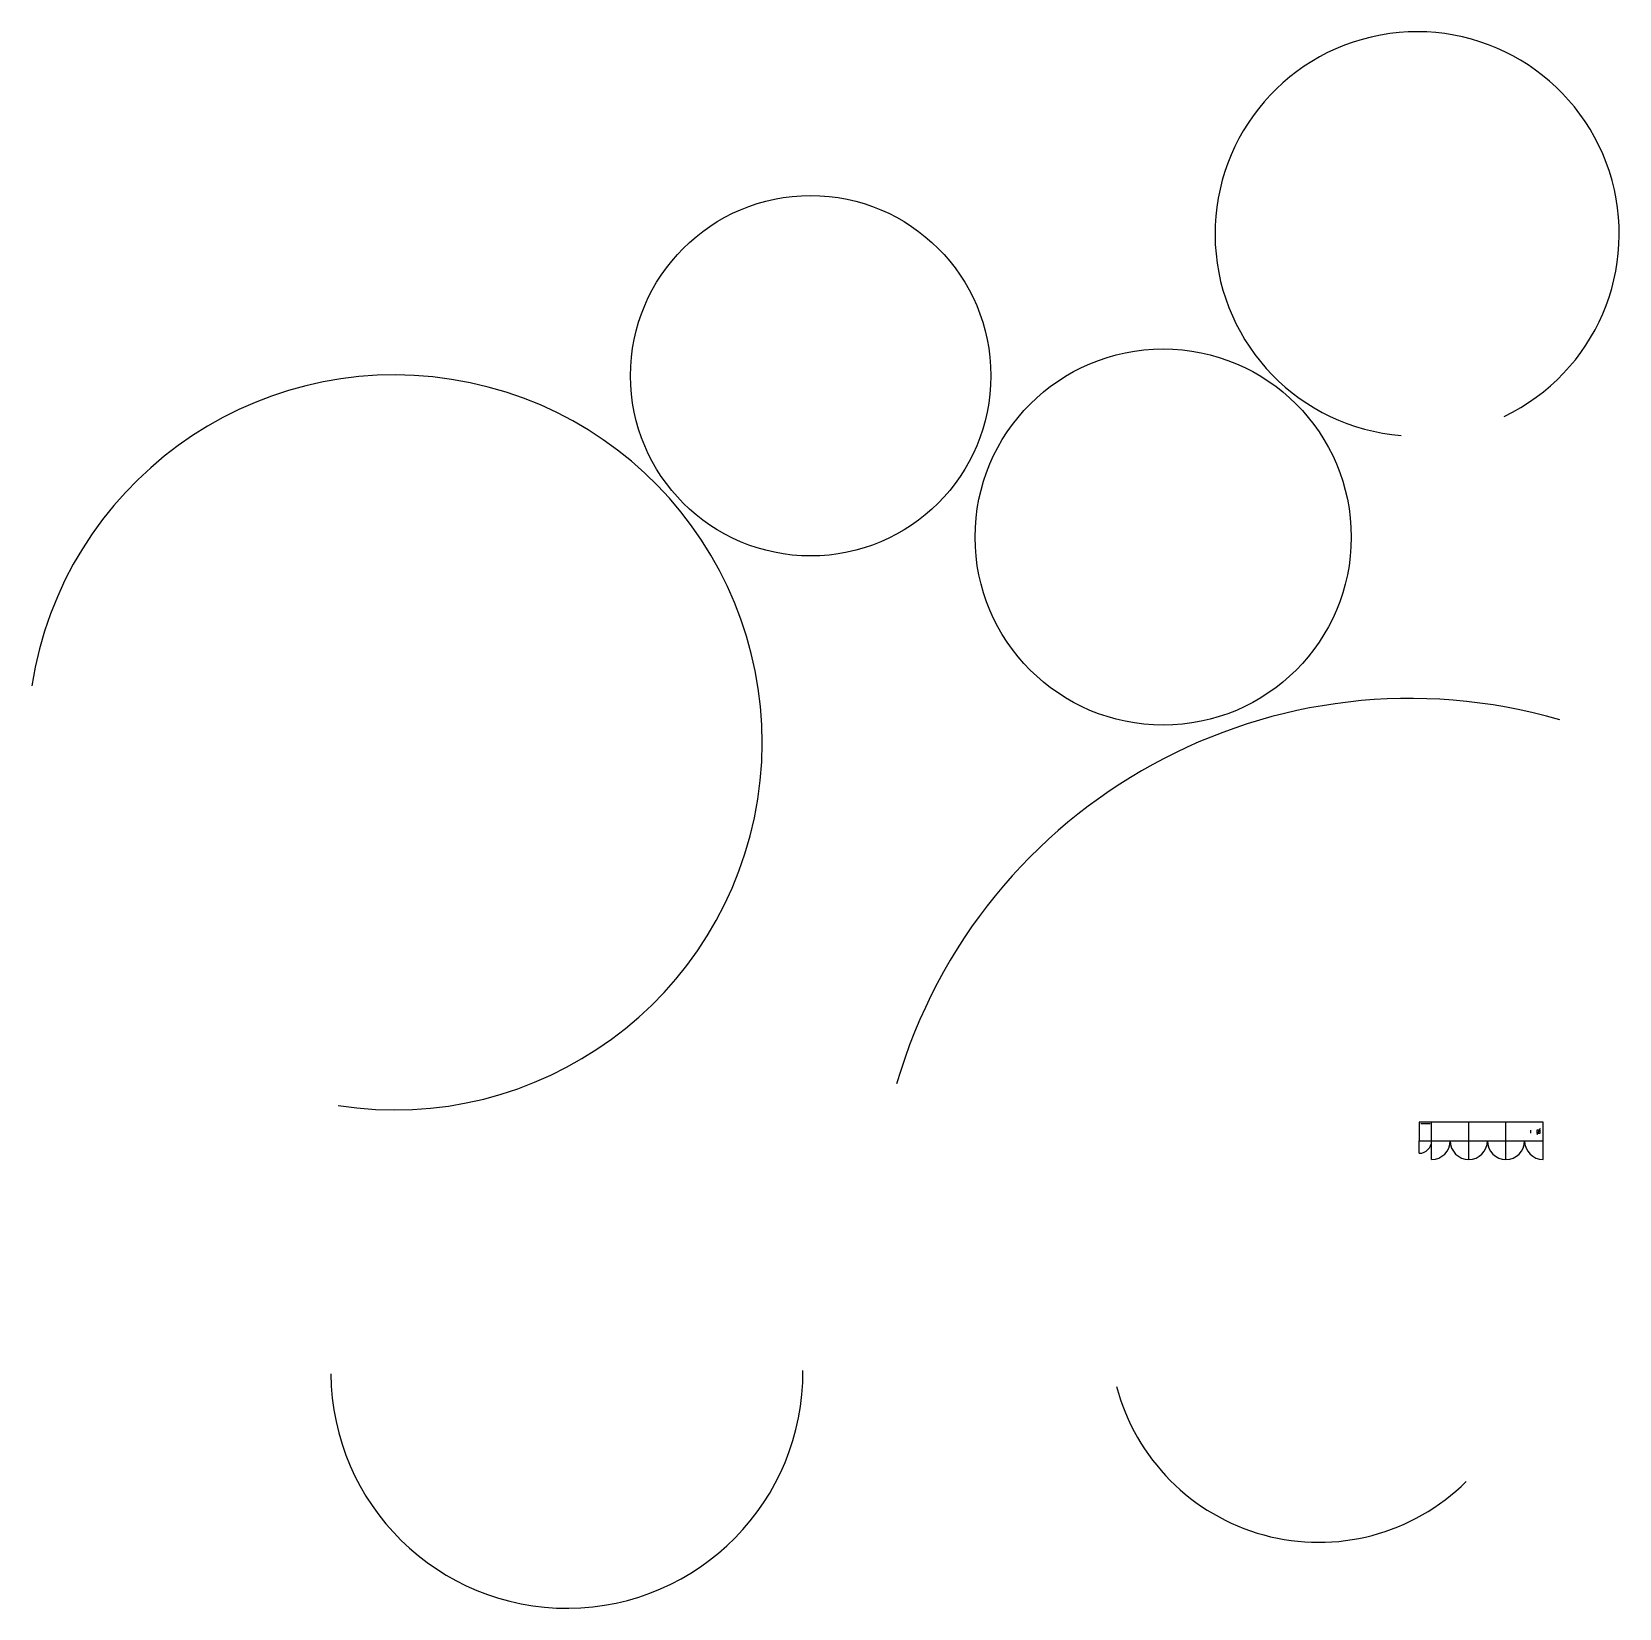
# Model space of a CAD drawing. Header units: millimetres. Extents: x 5227 to 56441, y 7314 to 58165.
import ezdxf

# ---------------------------------------------------------------- set-up
doc = ezdxf.new("R2010")
doc.units = ezdxf.units.MM
doc.layers.add('P-63E324C6', color=7, linetype='Continuous')

msp = doc.modelspace()

# ---------------------------------------------------------------- linework, layer by layer
for centre, radius in [((30357, 47069), 5812), ((41727, 41867), 6067)]:
    msp.add_circle(centre, radius)
for centre, radius, start, end in [((49920, 51644), 6520, 295.4771, 265.4771), ((16938, 35242), 11853, 261.1234, 171.1234), ((49695, 19402), 17255, 73.756, 163.756), ((22492, 14929), 7615, 180.4364, 0.4364), ((46747, 16189), 6748, 194.7669, 314.7669)]:
    msp.add_arc(centre, radius, start, end)
at = {"layer": 'P-63E324C6', "color": 202, "linetype": 'Continuous'}
for p, q in [((49987, 22989), (49987, 22389)), ((53987, 22989), (49987, 22989)), ((50337, 22939), (50037, 22939)), ((50387, 22389), (50387, 22989)), ((51587, 22389), (51587, 22989)), ((52787, 22389), (52787, 22989)), ((53587, 22639), (53587, 22739)), ((53887, 22789), (53787, 22589)), ((53787, 22739), (53787, 22639)), ((53887, 22739), (53787, 22739)), ((53787, 22639), (53887, 22639)), ((53887, 22639), (53887, 22739)), ((53987, 22389), (53987, 22989)), ((49987, 21989), (49987, 22389)), ((49987, 22389), (53987, 22389)), ((50387, 21789), (50387, 22389)), ((51587, 21789), (51587, 22389)), ((52787, 21789), (52787, 22389)), ((53987, 21789), (53987, 22389))]:
    msp.add_line(p, q, dxfattribs=at)
for centre, radius, start, end in [((49987, 22389), 400, 270, 0), ((50387, 22389), 600, 270, 0), ((51587, 22389), 600, 180, 0), ((52787, 22389), 600, 180, 0), ((53987, 22389), 600, 180, 270)]:
    msp.add_arc(centre, radius, start, end, dxfattribs=at)

doc.saveas('drawing.dxf')
